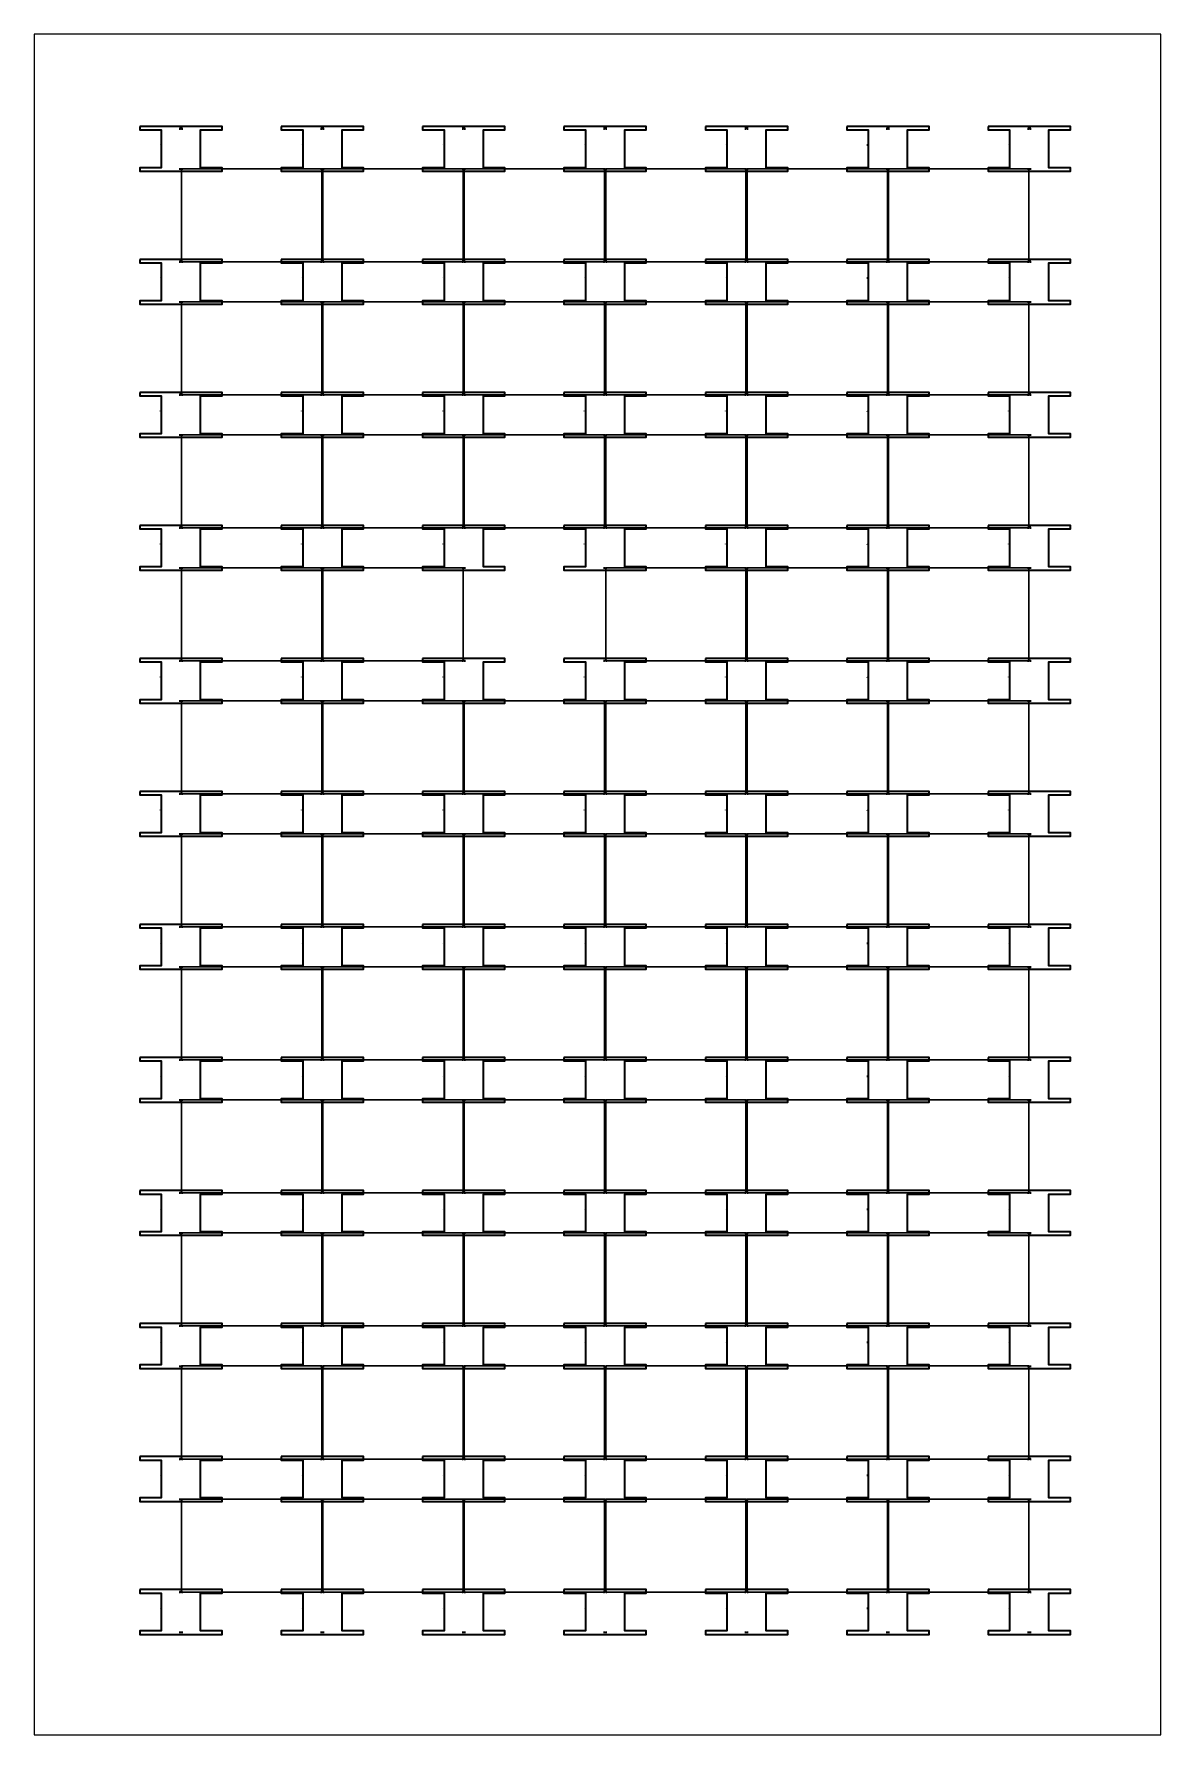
# Model space of a CAD drawing. Header units: inches. Extents: x 1589 to 4092, y 654 to 1435.
# Drawn here: x 3600 to 4092, y 692 to 1435 of the extents above; entities outside this region: 1.
import ezdxf

# ---------------------------------------------------------------- set-up
doc = ezdxf.new("R2010")
doc.units = ezdxf.units.IN
doc.header["$LTSCALE"] = 50
doc.header["$MEASUREMENT"] = 0
for name, color, linetype, lineweight in [('E-PANELS', 140, 'Continuous', 30), ('E3-ECOFEET', 254, 'Continuous', 35), ('HATCH 1', 5, 'Continuous', 35), ('HATCH 2', 140, 'Continuous', 35), ('HATCH 3', 30, 'Continuous', 35), ('HATCH 4', 200, 'Continuous', 35), ('HATCH 5', 2, 'Continuous', 35), ('HATCH 6', 100, 'Continuous', 35), ('HATCH 7', 20, 'Continuous', 35)]:
    doc.layers.add(name, color=color, linetype=linetype, lineweight=lineweight)
doc.layers.add('EF3 TEXT', color=7, linetype='Continuous', plot=False)
doc.layers.add('IFI PERIMETER', color=231, linetype='FENCE', plot=False)
doc.styles.add('mytext', font='romans.shx')
doc.styles.get("Standard").update_dxf_attribs({"font": 'arial.ttf'})
doc.linetypes.add('FENCE', pattern='A,0.5,-0.1,["X",Standard,S=0.1,R=0,X=-0.035,Y=-0.05],-0.1', length=0.7)

# ---------------------------------------------------------------- blocks, each defined once
blk = doc.blocks.new('SUNPOWER 327W 10DEG')
at = {"layer": 'E-PANELS'}
blk.add_lwpolyline([(0, 0), (61.3, 0), (61.3, -40.65), (0, -40.65)], close=True, dxfattribs=at)
blk = doc.blocks.new('EF3')
at = {"layer": 'E3-ECOFEET', "color": 5}
for points in [[(0, 0), (0, -1.5), (9.41, -1.5), (9.41, -18.06), (0, -18.06), (0, -19.56), (36, -19.56), (36, -18.06), (26.59, -18.06), (26.59, -1.5), (36, -1.5), (36, 0), (0, 0)], [(8.84, -8.08), (8.88, -8.14)]]:
    blk.add_lwpolyline(points, dxfattribs=at)
at = {"layer": 'E3-ECOFEET'}
for points in [[(17.25, -1.03), (17.75, -1.03), (17.75, -0.53)], [(18.25, -0.53), (18.25, -1.03), (18.75, -1.03)], [(17.25, -18.53), (17.75, -18.53), (17.75, -19.03)], [(18.25, -19.03), (18.25, -18.53), (18.75, -18.53)]]:
    blk.add_lwpolyline(points, dxfattribs=at)
blk = doc.blocks.new('*U9')
at = {"layer": 'HATCH 1'}
h = blk.add_hatch(dxfattribs=at)
h.set_pattern_fill('ANSI31', color=256, scale=20)
h.set_pattern_definition([(45, (-119.168, -90.9187), (-1.767767, 1.767767), [])])
h.paths.add_polyline_path([(-8.5, -8.25), (8.5, -8.25), (8.5, 8.25), (-8.5, 8.25)])
blk.add_lwpolyline([(-8.5, -8.25), (8.5, -8.25), (8.5, 8.25), (-8.5, 8.25)], close=True, dxfattribs=at)
blk = doc.blocks.new('*U10')
at = {"layer": 'HATCH 2'}
h = blk.add_hatch(dxfattribs=at)
h.set_pattern_fill('ANSI36', color=256, scale=15, angle=90)
h.set_pattern_definition([(135, (-119.168, -90.9187), (-3.64602, 0.994369), [4.6875, -0.9375, 0, -0.9375])])
h.paths.add_polyline_path([(-8.5, -8.25), (8.5, -8.25), (8.5, 8.25), (-8.5, 8.25)])
blk.add_lwpolyline([(-8.5, -8.25), (8.5, -8.25), (8.5, 8.25), (-8.5, 8.25)], close=True, dxfattribs=at)
blk = doc.blocks.new('EF3_HATCH_3')
at = {"layer": 'HATCH 3'}
h = blk.add_hatch(dxfattribs=at)
h.set_pattern_fill('ANSI37', color=256, scale=30)
h.set_pattern_definition([(45, (-119.168, -90.9187), (-2.65165, 2.65165), []), (135, (-119.168, -90.9187), (-2.65165, -2.65165), [])])
h.paths.add_polyline_path([(-8.5, -8.25), (8.5, -8.25), (8.5, 8.25), (-8.5, 8.25)])
blk.add_lwpolyline([(-8.5, -8.25), (8.5, -8.25), (8.5, 8.25), (-8.5, 8.25)], close=True, dxfattribs=at)
blk = doc.blocks.new('*U11')
at = {"layer": 'HATCH 4'}
h = blk.add_hatch(dxfattribs=at)
h.set_pattern_fill('ANSI38', color=256, scale=30, angle=30)
h.set_pattern_definition([(75, (-119.168, -90.9187), (-3.62222, 0.97057), []), (165, (-119.168, -90.9187), (-8.215015, -1.68108), [9.375, -5.625])])
h.paths.add_polyline_path([(-8.5, -8.25), (8.5, -8.25), (8.5, 8.25), (-8.5, 8.25)])
blk.add_lwpolyline([(-8.5, -8.25), (8.5, -8.25), (8.5, 8.25), (-8.5, 8.25)], close=True, dxfattribs=at)
blk = doc.blocks.new('EF3_HATCH_5')
at = {"layer": 'HATCH 5'}
h = blk.add_hatch(dxfattribs=at)
h.set_pattern_fill('AR-B816', color=256, scale=0.5)
h.set_pattern_definition([(0, (-119.168, -90.9187), (0, 4), []), (90, (-119.168, -90.9187), (-4, 4), [4, -4])])
h.paths.add_polyline_path([(-8.5, -8.25), (8.5, -8.25), (8.5, 8.25), (-8.5, 8.25)])
blk.add_lwpolyline([(-8.5, -8.25), (8.5, -8.25), (8.5, 8.25), (-8.5, 8.25)], close=True, dxfattribs=at)
blk = doc.blocks.new('EF3_HATCH_6')
at = {"layer": 'HATCH 6'}
h = blk.add_hatch(dxfattribs=at)
h.set_pattern_fill('AR-HBONE', color=256, scale=0.7)
h.set_pattern_definition([(45, (-119.168, -90.9187), (3e-16, 3.9598), [8.4, -2.8]), (135, (-117.188, -88.9388), (3e-16, 3.9598), [8.4, -2.8])])
h.paths.add_polyline_path([(-8.5, -8.25), (8.5, -8.25), (8.5, 8.25), (-8.5, 8.25)])
blk.add_lwpolyline([(-8.5, -8.25), (8.5, -8.25), (8.5, 8.25), (-8.5, 8.25)], close=True, dxfattribs=at)
blk = doc.blocks.new('EF3_HATCH_7')
at = {"layer": 'HATCH 7'}
h = blk.add_hatch(color=256, dxfattribs=at)
h.dxf.hatch_style = 1
h.paths.add_polyline_path([(-8.5, -8.25), (8.5, -8.25), (8.5, 8.25), (-8.5, 8.25)])
blk.add_lwpolyline([(-8.5, -8.25), (8.5, -8.25), (8.5, 8.25), (-8.5, 8.25)], close=True, dxfattribs=at)
blk = doc.blocks.new('EF3 HATCH AND TEXT')
at = {"layer": 'HATCH 1'}
blk.add_blockref('*U9', (17.26, -21.17), dxfattribs=at)
at = {"layer": 'HATCH 2'}
blk.add_blockref('*U10', (57.61, -21.17), dxfattribs=at)
at = {"layer": 'HATCH 3'}
blk.add_blockref('EF3_HATCH_3', (97.96, -21.17), dxfattribs=at)
at = {"layer": 'HATCH 4'}
blk.add_blockref('*U11', (138.31, -21.17), dxfattribs=at)
at = {"layer": 'HATCH 5'}
blk.add_blockref('EF3_HATCH_5', (178.66, -21.17), dxfattribs=at)
at = {"layer": 'HATCH 6'}
blk.add_blockref('EF3_HATCH_6', (219.01, -21.17), dxfattribs=at)
at = {"layer": 'HATCH 7'}
blk.add_blockref('EF3_HATCH_7', (261.74, -21.17), dxfattribs=at)
at = {"layer": 'EF3 TEXT', "insert": (2.96, -2.94), "char_height": 4, "attachment_point": 1, "style": 'mytext'}
blk.add_mtext_dynamic_manual_height_columns('1 BLOCK   2 BLOCKS   3 BLOCKS  4 BLOCKS  5 BLOCKS  6 BLOCKS  TOO MANY BLOCKS', width=339.17, gutter_width=450.22, heights=[0], dxfattribs=at)

msp = doc.modelspace()

# ---------------------------------------------------------------- linework, layer by layer
at = {"layer": 'IFI PERIMETER'}
msp.add_lwpolyline([(3599.62, 691.55), (4092.22, 691.55), (4092.22, 1435), (3599.62, 1435)], close=True, dxfattribs=at)

# ---------------------------------------------------------------- block references
at = {"layer": 'E-PANELS'}
for p in [(3664.11, 1376.12), (3725.91, 1376.12), (3787.71, 1376.12), (3849.51, 1376.12), (3911.31, 1376.12), (3973.11, 1376.12), (3664.11, 1317.97), (3725.91, 1317.97), (3787.71, 1317.97), (3849.51, 1317.97), (3911.31, 1317.97), (3973.11, 1317.97), (3664.11, 1259.83), (3725.91, 1259.83), (3787.71, 1259.83), (3849.51, 1259.83), (3911.31, 1259.83), (3973.11, 1259.83), (3664.11, 1201.68), (3725.91, 1201.68), (3849.51, 1201.68), (3911.31, 1201.68), (3973.11, 1201.68), (3664.11, 1143.54), (3725.91, 1143.54), (3787.71, 1143.54), (3849.51, 1143.54), (3911.31, 1143.54), (3973.11, 1143.54), (3664.11, 1085.4), (3725.91, 1085.4), (3787.71, 1085.4), (3849.51, 1085.4), (3911.31, 1085.4), (3973.11, 1085.4), (3664.11, 1027.25), (3725.91, 1027.25), (3787.71, 1027.25), (3849.51, 1027.25), (3911.31, 1027.25), (3973.11, 1027.25), (3664.11, 969.11), (3725.91, 969.11), (3787.71, 969.11), (3849.51, 969.11), (3911.31, 969.11), (3973.11, 969.11), (3664.11, 910.96), (3725.91, 910.96), (3787.71, 910.96), (3849.51, 910.96), (3911.31, 910.96), (3973.11, 910.96), (3664.11, 852.82), (3725.91, 852.82), (3787.71, 852.82), (3849.51, 852.82), (3911.31, 852.82), (3973.11, 852.82), (3664.11, 794.67), (3725.91, 794.67), (3787.71, 794.67), (3849.51, 794.67), (3911.31, 794.67), (3973.11, 794.67)]:
    msp.add_blockref('SUNPOWER 327W 10DEG', p, dxfattribs=at)
at = {"layer": 'E3-ECOFEET'}
for p in [(3645.86, 1394.64), (3707.66, 1394.64), (3769.46, 1394.64), (3831.26, 1394.64), (3893.06, 1394.64), (3954.86, 1394.64), (4016.66, 1394.64), (3645.86, 1336.5), (3707.66, 1336.5), (3769.46, 1336.5), (3831.26, 1336.5), (3893.06, 1336.5), (3954.86, 1336.5), (4016.66, 1336.5), (3645.86, 1278.35), (3707.66, 1278.35), (3769.46, 1278.35), (3831.26, 1278.35), (3893.06, 1278.35), (3954.86, 1278.35), (4016.66, 1278.35), (3645.86, 1220.21), (3707.66, 1220.21), (3769.46, 1220.21), (3831.26, 1220.21), (3893.06, 1220.21), (3954.86, 1220.21), (4016.66, 1220.21), (3645.86, 1162.07), (3707.66, 1162.07), (3769.46, 1162.07), (3831.26, 1162.07), (3893.06, 1162.07), (3954.86, 1162.07), (4016.66, 1162.07), (3645.86, 1103.92), (3707.66, 1103.92), (3769.46, 1103.92), (3831.26, 1103.92), (3893.06, 1103.92), (3954.86, 1103.92), (4016.66, 1103.92), (3645.86, 1045.78), (3707.66, 1045.78), (3769.46, 1045.78), (3831.26, 1045.78), (3893.06, 1045.78), (3954.86, 1045.78), (4016.66, 1045.78), (3645.86, 987.63), (3707.66, 987.63), (3769.46, 987.63), (3831.26, 987.63), (3893.06, 987.63), (3954.86, 987.63), (4016.66, 987.63), (3645.86, 929.49), (3707.66, 929.49), (3769.46, 929.49), (3831.26, 929.49), (3893.06, 929.49), (3954.86, 929.49), (4016.66, 929.49), (3645.86, 871.34), (3707.66, 871.34), (3769.46, 871.34), (3831.26, 871.34), (3893.06, 871.34), (3954.86, 871.34), (4016.66, 871.34), (3645.86, 813.2), (3707.66, 813.2), (3769.46, 813.2), (3831.26, 813.2), (3893.06, 813.2), (3954.86, 813.2), (4016.66, 813.2), (3645.86, 755.06), (3707.66, 755.06), (3769.46, 755.06), (3831.26, 755.06), (3893.06, 755.06), (3954.86, 755.06), (4016.66, 755.06)]:
    msp.add_blockref('EF3', p, dxfattribs=at)
at = {"layer": 'EF3 TEXT'}
msp.add_blockref('EF3 HATCH AND TEXT', (1585.01, 683.65), dxfattribs=at)

doc.saveas('drawing.dxf')
